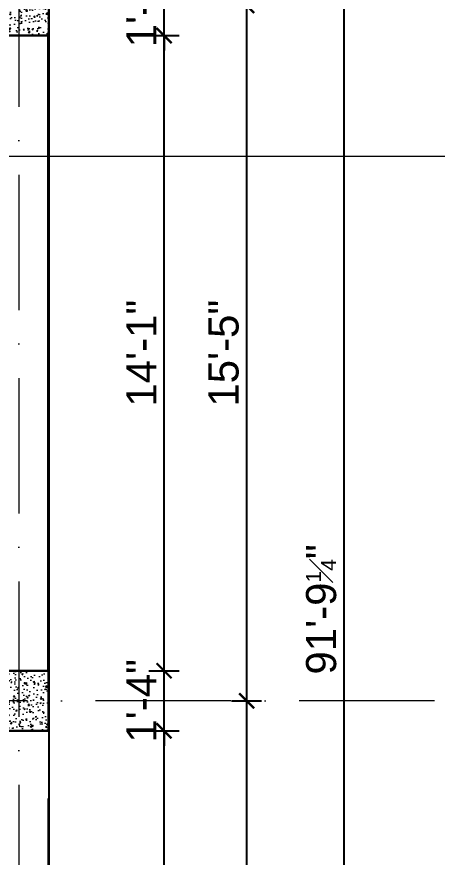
# Model space of a CAD drawing. Header units: inches. Extents: x 10755 to 33653, y -10992 to 10708.
# Drawn here: x 17383.4 to 17495.1, y 6625.2 to 6848.8 of the extents above; entities that cross this region are included whole.
import ezdxf

# ---------------------------------------------------------------- set-up
doc = ezdxf.new("R2010")
doc.units = ezdxf.units.IN
doc.header["$MEASUREMENT"] = 0
doc.linetypes.add('ACAD_ISO10W100', pattern=[18, 12, -3, 0, -3])
for name, color, linetype, lineweight in [('centerline', 9, 'ACAD_ISO10W100', 5), ('col', 1, 'Continuous', 30), ('dim', 6, 'Continuous', 13), ('dimension center - 8', 134, 'Continuous', 13), ('dimension element- 8', 5, 'Continuous', 13), ('dimension overall - 8', 185, 'Continuous', 13), ('DIMINSION', 5, 'Continuous', 15), ('hatch- rcc', 252, 'Continuous', 5), ('SECTION LINE1', 6, 'Continuous', 18), ('wall', 1, 'Continuous', 35)]:
    doc.layers.add(name, color=color, linetype=linetype, lineweight=lineweight)
doc.layers.get('DIMINSION').off()
doc.styles.get("Standard").update_dxf_attribs({"font": 'arial.ttf'})
doc.dimstyles.new('S8', dxfattribs={"dimscale": 8, "dimtxt": 1, "dimasz": 0.5, "dimexe": 0.5, "dimexo": 0.5, "dimgap": 0.25, "dimtad": 1, "dimzin": 3, "dimdsep": 46, "dimlunit": 4, "dimtxsty": 'Standard', "dimblk": 'ARCHTICK', "dimcen": 0, "dimclrd": 256, "dimclre": 256, "dimclrt": 6, "dimadec": 0, "dimazin": 0, "dimtfac": 0.5, "dimtix": 1, "dimtmove": 1, "dimatfit": 3, "dimfxl": 0.5, "dimfxlon": 1, "dimfrac": 1, "dimtolj": 1, "dimtzin": 0, "dimarcsym": 1})

# ---------------------------------------------------------------- blocks, each defined once
blk = doc.blocks.new('EWEWRTT')
at = {"layer": 'centerline', "ltscale": 3}
for p, q in [((176719.7960008084, -3623.43162992053), (176719.7960008084, -4988.84956905616)), ((176830.3065709621, -4304.396273865772), (176184.9538346842, -4304.396273865801))]:
    blk.add_line(p, q, dxfattribs=at)
blk = doc.blocks.new('ERWEWRTRT')
at = {"layer": 'SECTION LINE1', "linetype": 'Continuous', "ltscale": 30}
blk.add_line((176971.9171745174, -4159.504954709752), (177670.829761292, -4159.504954709751), dxfattribs=at)
blk = doc.blocks.new('ETERWEWE')
at = {"layer": 'hatch- rcc', "linetype": 'Continuous', "ltscale": 30}
h = blk.add_hatch(dxfattribs=at)
h.set_pattern_fill('AR-CONC', color=256, scale=0.5, style=0)
h.set_pattern_definition([(49.99999999999999, (0, 0), (3.586300913003767, -0.3137606749129755), [0.375, -4.125]), (355, (0, 0), (-0.693756668065, 3.760960668500059), [0.3, -3.3]), (100.45144446, (0.298858405, -0.02614672), (2.89254423363556, 3.447199954843147), [0.3187009599999999, -3.505710559999999]), (46.18420000000002, (0, 1), (5.336206653357862, -0.8275964039653827), [0.5624999999999999, -6.187499999999999]), (96.63563549, (0.444683725, 0.931033465), (4.673309728371142, 4.870593003872752), [0.47805171, -5.258568799999999]), (351.1841639899999, (0, 1), (4.673309725273866, 4.870593001349951), [0.45, -4.950000005]), (21, (0.5, 0.75), (2.984535260592308, -2.013094453326694), [0.375, -4.125]), (326.0000000000001, (0.5, 0.75), (1.216576659607909, 3.625750225234265), [0.3, -3.3]), (71.45144474, (0.74871127, 0.58224213), (4.201111883649856, 1.612655764031769), [0.31870095, -3.50571056]), (37.50000000000001, (0, 0), (0.06079927658645334, 1.664469269156557), [0, -3.26, 0, -3.35, 0, -3.3125]), (7.499999999999999, (0, 0), (1.315347687210743, 1.972058559411801), [0, -1.91, 0, -3.185, 0, -1.2625]), (327.5, (-1.115, 0), (2.669112180862045, -0.1127743586718988), [0, -1.25, 0, -3.9, 0, -5.175]), (317.5, (-1.615, 0), (2.915930846711931, 0.5005249116615886), [0, -1.625, 0, -2.59, 0, -3.675])])
h.paths.add_polyline_path([(159423.2306644279, -3794.582087043891), (159439.2306644279, -3794.582087043891), (159439.2306644279, -3778.582087043891), (159423.2306644279, -3778.582087043891)])
at = {"layer": 'col', "linetype": 'Continuous', "ltscale": 30}
blk.add_lwpolyline([(159423.2306644279, -3794.582087043891), (159423.2306644279, -3778.582087043891), (159439.2306644279, -3778.582087043891), (159439.2306644279, -3794.582087043891), (159423.2306644279, -3794.582087043891)], dxfattribs=at)
blk = doc.blocks.new('wewerrr')
at = {"layer": 'DIMINSION', "linetype": 'Continuous'}
for p in [(17288.56532102133, -332.8141844810725), (17288.56533638053, -332.8141844810707), (17288.4865751834, -517.8141993871068), (17288.4865905426, -517.814199387105)]:
    blk.add_blockref('ETERWEWE', p, dxfattribs=at)
blk = doc.blocks.new('_ArchTick')
at = {"color": 0, "const_width": 0.15}
blk.add_lwpolyline([(-0.5, -0.5), (0.5, 0.5)], dxfattribs=at)
blk = doc.blocks.new('*D1027')
at = {"layer": 'Defpoints', "color": 0, "transparency": 16777216}
for p in [(17391.85211684534, 6658.818784053454), (17422.48466778465, 6658.818784053454), (17391.85136789089, 6434.818801300335)]:
    blk.add_point(p, dxfattribs=at)
at = {"layer": 'dimension element- 8', "lineweight": -2, "transparency": 16777216}
for p, q in [((17418.48466778465, 6658.818784053454), (17426.48466778465, 6658.818784053454)), ((17422.48466778465, 6434.818801300335), (17422.48466778465, 6658.818784053454)), ((17418.48466778465, 6434.818801300335), (17426.48466778465, 6434.818801300335))]:
    blk.add_line(p, q, dxfattribs=at)
at = {"layer": 'dimension element- 8', "lineweight": -2, "transparency": 16777216, "xscale": 4, "yscale": 4, "zscale": 4}
for p, rotation in [((17422.48466778465, 6658.818784053454), 90), ((17422.48466778465, 6434.818801300335), 270)]:
    blk.add_blockref('_ArchTick', p, dxfattribs=dict(at, rotation=rotation))
at = {"layer": 'dimension element- 8', "color": 6, "transparency": 16777216, "insert": (17416.40008388288, 6546.818792676897), "char_height": 8, "attachment_point": 5, "rotation": 90}
blk.add_mtext('\\A1;18\'-8"', dxfattribs=at)
blk = doc.blocks.new('*D1028')
at = {"layer": 'Defpoints', "color": 0, "transparency": 16777216}
for p in [(17391.77262205296, 6674.818784053452), (17422.48466778465, 6674.818784053452), (17391.85211684534, 6658.818784053454)]:
    blk.add_point(p, dxfattribs=at)
at = {"layer": 'dimension element- 8', "lineweight": -2, "transparency": 16777216}
for p, q in [((17422.48466778465, 6674.818784053452), (17422.48466778465, 6678.818784053452)), ((17418.48466778465, 6674.818784053452), (17426.48466778465, 6674.818784053452)), ((17422.48466778465, 6658.818784053454), (17422.48466778465, 6674.818784053452)), ((17418.48466778465, 6658.818784053454), (17426.48466778465, 6658.818784053454)), ((17422.48466778465, 6658.818784053454), (17422.48466778465, 6654.818784053454))]:
    blk.add_line(p, q, dxfattribs=at)
at = {"layer": 'dimension element- 8', "lineweight": -2, "transparency": 16777216, "xscale": 4, "yscale": 4, "zscale": 4}
for p, rotation in [((17422.48466778465, 6674.818784053452), 270), ((17422.48466778465, 6658.818784053454), 90)]:
    blk.add_blockref('_ArchTick', p, dxfattribs=dict(at, rotation=rotation))
at = {"layer": 'dimension element- 8', "color": 6, "transparency": 16777216, "insert": (17416.46829670689, 6666.818784053456), "char_height": 8, "attachment_point": 5, "rotation": 90}
blk.add_mtext('\\A1;1\'-4"', dxfattribs=at)
blk = doc.blocks.new('*D1029')
at = {"layer": 'Defpoints', "color": 0, "transparency": 16777216}
for p in [(17391.85136789089, 6843.818798959486), (17422.48466778465, 6843.818798959486), (17391.77262205296, 6674.818784053452)]:
    blk.add_point(p, dxfattribs=at)
at = {"layer": 'dimension element- 8', "lineweight": -2, "transparency": 16777216}
for p, q in [((17418.48466778465, 6843.818798959486), (17426.48466778465, 6843.818798959486)), ((17422.48466778465, 6674.818784053452), (17422.48466778465, 6843.818798959486)), ((17418.48466778465, 6674.818784053452), (17426.48466778465, 6674.818784053452))]:
    blk.add_line(p, q, dxfattribs=at)
at = {"layer": 'dimension element- 8', "lineweight": -2, "transparency": 16777216, "xscale": 4, "yscale": 4, "zscale": 4}
for p, rotation in [((17422.48466778465, 6843.818798959486), 90), ((17422.48466778465, 6674.818784053452), 270)]:
    blk.add_blockref('_ArchTick', p, dxfattribs=dict(at, rotation=rotation))
at = {"layer": 'dimension element- 8', "color": 6, "transparency": 16777216, "insert": (17416.46829670689, 6759.318791506472), "char_height": 8, "attachment_point": 5, "rotation": 90}
blk.add_mtext('\\A1;14\'-1"', dxfattribs=at)
blk = doc.blocks.new('*D1030')
at = {"layer": 'Defpoints', "color": 0, "transparency": 16777216}
for p in [(17391.76406263385, 6859.818798959488), (17422.48466778465, 6859.818798959488), (17391.85136789089, 6843.818798959486)]:
    blk.add_point(p, dxfattribs=at)
at = {"layer": 'dimension element- 8', "lineweight": -2, "transparency": 16777216}
for p, q in [((17422.48466778465, 6859.818798959488), (17422.48466778465, 6863.818798959488)), ((17418.48466778465, 6859.818798959488), (17426.48466778465, 6859.818798959488)), ((17422.48466778465, 6843.818798959486), (17422.48466778465, 6859.818798959488)), ((17418.48466778465, 6843.818798959486), (17426.48466778465, 6843.818798959486)), ((17422.48466778465, 6843.818798959486), (17422.48466778465, 6839.818798959486))]:
    blk.add_line(p, q, dxfattribs=at)
at = {"layer": 'dimension element- 8', "lineweight": -2, "transparency": 16777216, "xscale": 4, "yscale": 4, "zscale": 4}
for p, rotation in [((17422.48466778465, 6859.818798959488), 270), ((17422.48466778465, 6843.818798959486), 90)]:
    blk.add_blockref('_ArchTick', p, dxfattribs=dict(at, rotation=rotation))
at = {"layer": 'dimension element- 8', "color": 6, "transparency": 16777216, "insert": (17416.46829670689, 6851.81879895949), "char_height": 8, "attachment_point": 5, "rotation": 90}
blk.add_mtext('\\A1;1\'-4"', dxfattribs=at)
blk = doc.blocks.new('*D1410')
at = {"layer": 'Defpoints', "color": 0, "transparency": 16777216}
for p in [(17403.12928583843, 6851.81879895947), (17403.12927724398, 6666.818796618674), (17444.43413749189, 6666.818796618674)]:
    blk.add_point(p, dxfattribs=at)
at = {"layer": 'dimension center - 8', "lineweight": -2, "transparency": 16777216}
for p, q in [((17440.43413749189, 6851.81879895947), (17448.43413749189, 6851.81879895947)), ((17444.43413749189, 6851.81879895947), (17444.43413749189, 6666.818796618674)), ((17440.43413749189, 6666.818796618674), (17448.43413749189, 6666.818796618674))]:
    blk.add_line(p, q, dxfattribs=at)
at = {"layer": 'dimension center - 8', "lineweight": -2, "transparency": 16777216, "xscale": 4, "yscale": 4, "zscale": 4}
for p, rotation in [((17444.43413749189, 6851.81879895947), 90), ((17444.43413749189, 6666.818796618674), 270)]:
    blk.add_blockref('_ArchTick', p, dxfattribs=dict(at, rotation=rotation))
at = {"layer": 'dimension center - 8', "color": 6, "transparency": 16777216, "insert": (17438.34955359011, 6759.318797789075), "char_height": 8, "attachment_point": 5, "rotation": 90}
blk.add_mtext('\\A1;15\'-5"', dxfattribs=at)
blk = doc.blocks.new('*D1411')
at = {"layer": 'Defpoints', "color": 0, "transparency": 16777216}
for p in [(17403.12927724398, 6666.818796618674), (17403.12927355408, 6426.818801300333), (17444.43413749189, 6426.818801300333)]:
    blk.add_point(p, dxfattribs=at)
at = {"layer": 'dimension center - 8', "lineweight": -2, "transparency": 16777216}
for p, q in [((17440.43413749189, 6666.818796618674), (17448.43413749189, 6666.818796618674)), ((17444.43413749189, 6666.818796618674), (17444.43413749189, 6426.818801300333)), ((17440.43413749189, 6426.818801300333), (17448.43413749189, 6426.818801300333))]:
    blk.add_line(p, q, dxfattribs=at)
at = {"layer": 'dimension center - 8', "lineweight": -2, "transparency": 16777216, "xscale": 4, "yscale": 4, "zscale": 4}
for p, rotation in [((17444.43413749189, 6666.818796618674), 90), ((17444.43413749189, 6426.818801300333), 270)]:
    blk.add_blockref('_ArchTick', p, dxfattribs=dict(at, rotation=rotation))
at = {"layer": 'dimension center - 8', "color": 6, "transparency": 16777216, "insert": (17438.34955359011, 6546.818798959506), "char_height": 8, "attachment_point": 5, "rotation": 90}
blk.add_mtext('\\A1;20\'-0"', dxfattribs=at)
blk = doc.blocks.new('*D1413')
at = {"layer": 'Defpoints', "color": 0, "transparency": 16777216}
for p in [(17391.85311063079, 7241.818766817816), (17470.37163677908, 7241.818766817816), (17391.85136789093, 6140.480002348548)]:
    blk.add_point(p, dxfattribs=at)
at = {"layer": 'dimension overall - 8', "lineweight": -2, "transparency": 16777216}
for p, q in [((17466.37163677908, 7241.818766817816), (17474.37163677908, 7241.818766817816)), ((17470.37163677908, 6140.480002348548), (17470.37163677908, 7241.818766817816)), ((17466.37163677908, 6140.480002348548), (17474.37163677908, 6140.480002348548))]:
    blk.add_line(p, q, dxfattribs=at)
at = {"layer": 'dimension overall - 8', "lineweight": -2, "transparency": 16777216, "xscale": 4, "yscale": 4, "zscale": 4}
for p, rotation in [((17470.37163677908, 7241.818766817816), 90), ((17470.37163677908, 6140.480002348548), 270)]:
    blk.add_blockref('_ArchTick', p, dxfattribs=dict(at, rotation=rotation))
at = {"layer": 'dimension overall - 8', "color": 6, "transparency": 16777216, "insert": (17464.2870528773, 6691.149384583185), "char_height": 8, "attachment_point": 5, "rotation": 90}
blk.add_mtext('\\A1;91\'-9{\\H0.500000x;\\S1#4;}"', dxfattribs=at)
blk = doc.blocks.new('*D3627')
at = {"layer": 'Defpoints', "color": 0, "transparency": 16777216}
for p in [(31969.25430244148, 7241.818801298449), (11281.95273085246, 6632.819716091868), (31991.13553307858, 6632.819716091863)]:
    blk.add_point(p, dxfattribs=at)
at = {"layer": 'dim', "lineweight": -2, "transparency": 16777216}
for p, q in [((31987.13553307858, 7241.818801298449), (31995.13553307858, 7241.818801298449)), ((31991.13553307858, 7241.818801298449), (31991.13553307858, 6632.819716091863)), ((31987.13553307859, 6632.819716091863), (31995.13553307859, 6632.819716091863))]:
    blk.add_line(p, q, dxfattribs=at)
at = {"layer": 'dim', "lineweight": -2, "transparency": 16777216, "xscale": 4, "yscale": 4, "zscale": 4}
for p, rotation in [((31991.13553307858, 7241.818801298449), 90), ((31991.13553307858, 6632.819716091863), 270)]:
    blk.add_blockref('_ArchTick', p, dxfattribs=dict(at, rotation=rotation))
at = {"layer": 'dim', "color": 6, "transparency": 16777216, "insert": (31985.05094917681, 6937.319258695161), "char_height": 8, "attachment_point": 5, "rotation": 90}
blk.add_mtext('\\A1;50\'-9"', dxfattribs=at)

msp = doc.modelspace()

# ---------------------------------------------------------------- linework, layer by layer
at = {"layer": 'Defpoints'}
msp.add_lwpolyline([(16973.90402565827, 7285.818805185965), (17164.90389707271, 7285.818783958815), (17164.90389707271, 7225.818800255132), (17391.48076872693, 7225.818766339826), (17391.8529808326, 7225.818766339826), (17391.8513709375, 6169.309564430897), (16973.90402565827, 6169.310201293671), (16973.90402565827, 7285.818805185965)], dxfattribs=at)
at = {"layer": 'wall', "linetype": 'Continuous', "ltscale": 30}
for p, q in [((17391.77262205296, 6674.818784053454), (17391.73760286596, 6843.818798959486)), ((17391.77262205296, 6675.109593759669), (17391.74366191842, 6844.109608665709)), ((17391.77260669376, 6640.818784053452), (17391.77260669376, 6632.818801871005)), ((17391.77260669373, 6632.818801871006), (17391.78500494335, 6632.818801871005)), ((17391.78500494335, 6632.818801871005), (17391.85136789089, 6434.818801300333))]:
    msp.add_line(p, q, dxfattribs=at)

# ---------------------------------------------------------------- block references
msp.add_blockref('EWEWRTT', (-159335.9446329175, 10971.21507048445), dxfattribs=at)
at = {"layer": 'wall', "linetype": 'Continuous'}
msp.add_blockref('wewerrr', (-159335.9446329175, 10971.21507048445), dxfattribs=at)
at = {"layer": 'wall', "linetype": 'Continuous', "xscale": -1, "rotation": 180}
msp.add_blockref('ERWEWRTRT', (-160158.046833096, 2652.205161064947), dxfattribs=at)

# ---------------------------------------------------------------- dimensions: what is measured, and where the dimension line sits
at = {"layer": 'dim'}
dim = msp.add_linear_dim(base=(31991.13553307858, 6632.819716091863), p1=(31969.25430244148, 7241.818801298449), p2=(11281.95273085246, 6632.819716091868), angle=90, dimstyle='S8', dxfattribs=at)
dim.commit()
dim.dimension.update_dxf_attribs({"geometry": '*D3627', "text_midpoint": (31985.05094917681, 6937.319258695161)})
at = {"layer": 'dimension center - 8'}
for base, p1, p2, picture, middle in [((17444.43413749189, 6666.818796618674), (17403.12928583843, 6851.81879895947), (17403.12927724398, 6666.818796618674), '*D1410', (17438.34955359011, 6759.318797789075)), ((17444.43413749189, 6426.818801300333), (17403.12927724398, 6666.818796618674), (17403.12927355408, 6426.818801300333), '*D1411', (17438.34955359011, 6546.818798959506))]:
    dim = msp.add_linear_dim(base=base, p1=p1, p2=p2, angle=90, dimstyle='S8', dxfattribs=at)
    dim.commit()
    dim.dimension.update_dxf_attribs({"geometry": picture, "text_midpoint": middle})
at = {"layer": 'dimension element- 8'}
for base, p1, p2, picture, middle in [((17422.48466778465, 6859.818798959488), (17391.85136789089, 6843.818798959486), (17391.76406263385, 6859.818798959488), '*D1030', (17416.46829670689, 6851.81879895949)), ((17422.48466778465, 6843.818798959486), (17391.77262205296, 6674.818784053452), (17391.85136789089, 6843.818798959486), '*D1029', (17416.46829670689, 6759.318791506472)), ((17422.48466778465, 6674.818784053452), (17391.85211684534, 6658.818784053454), (17391.77262205296, 6674.818784053452), '*D1028', (17416.46829670689, 6666.818784053456)), ((17422.48466778465, 6658.818784053454), (17391.85136789089, 6434.818801300335), (17391.85211684534, 6658.818784053454), '*D1027', (17416.40008388288, 6546.818792676897))]:
    dim = msp.add_linear_dim(base=base, p1=p1, p2=p2, angle=90, dimstyle='S8', dxfattribs=at)
    dim.commit()
    dim.dimension.update_dxf_attribs({"geometry": picture, "text_midpoint": middle})
at = {"layer": 'dimension overall - 8'}
dim = msp.add_linear_dim(base=(17470.37163677908, 7241.818766817816), p1=(17391.85136789093, 6140.480002348548), p2=(17391.85311063079, 7241.818766817816), angle=90, dimstyle='S8', dxfattribs=at)
dim.commit()
dim.dimension.update_dxf_attribs({"geometry": '*D1413', "text_midpoint": (17464.2870528773, 6691.149384583185)})

doc.saveas('drawing.dxf')
